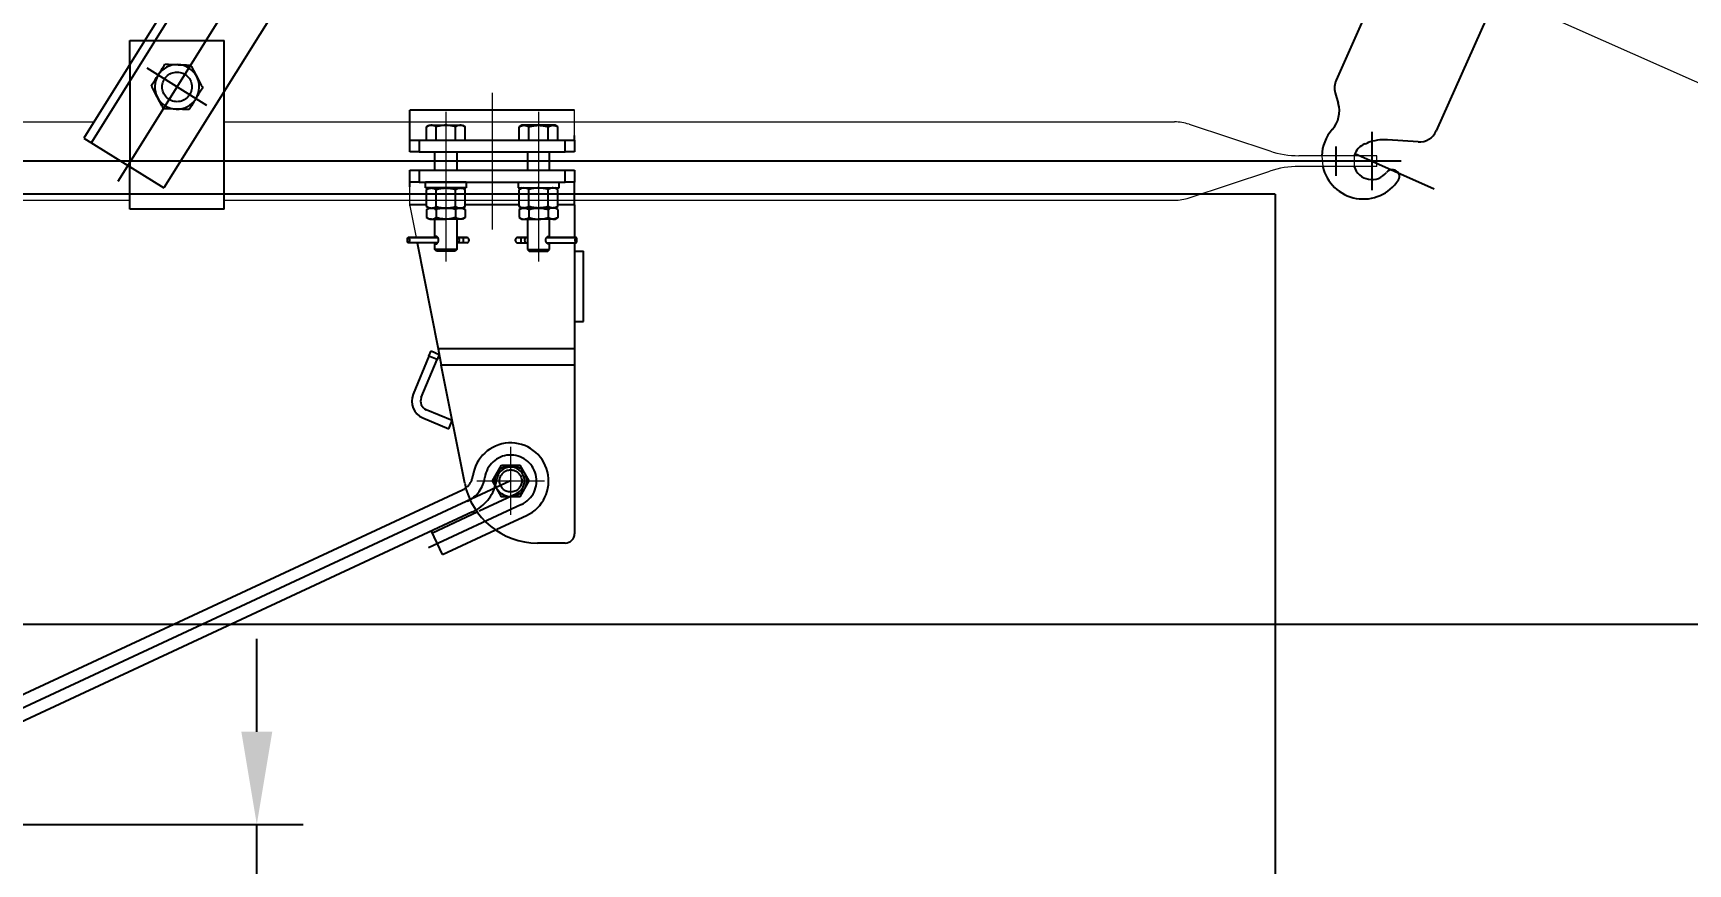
# Model space of a CAD drawing. Header units: millimetres. Extents: x -37020 to 35906, y -101 to 52234.
# Drawn here: x -148.939 to -148.047, y 226.311 to 226.76 of the extents above; entities that cross this region are included whole.
import ezdxf

# ---------------------------------------------------------------- set-up
doc = ezdxf.new("R2010")
doc.units = ezdxf.units.MM
doc.header["$PDMODE"] = 35
doc.header["$PDSIZE"] = 1
doc.linetypes.add('CENTER', pattern=[50.8, 31.75, -6.35, 6.35, -6.35])
doc.linetypes.add('HIDDEN', pattern=[9.525, 6.35, -3.175])
for name, color, linetype in [('Catenaria', 2, 'Continuous'), ('CI-Proyecciones', 1, 'HIDDEN'), ('galibo', 41, 'Continuous'), ('GE-Cotas', 1, 'Continuous'), ('Layer1', 1, 'Continuous')]:
    doc.layers.add(name, color=color, linetype=linetype)
doc.styles.add('Romans', font='romans.shx', dxfattribs={"width": 0.8})
doc.dimstyles.new('COTAS GENERAL', dxfattribs={"dimscale": 0.1, "dimtxt": 2.5, "dimasz": 2.5, "dimexe": 1, "dimexo": 1, "dimgap": 1.25, "dimtad": 1, "dimzin": 1, "dimdsep": 46, "dimtxsty": 'Romans', "dimcen": 1, "dimclrd": 2, "dimclre": 1, "dimclrt": 3, "dimaunit": 1, "dimadec": 3, "dimazin": 0, "dimtfac": 1, "dimtix": 1, "dimtmove": 0, "dimatfit": 0, "dimfxl": 1, "dimtolj": 1, "dimarcsym": 0})

# ---------------------------------------------------------------- blocks, each defined once
blk = doc.blocks.new('*D255')
at = {"layer": 'Defpoints', "color": 0, "transparency": 16777216}
for p in [(-146.38785, 228.7464), (-146.85486, 228.65787), (-148.91933, 220.97282)]:
    blk.add_point(p, dxfattribs=at)
at = {"layer": 'GE-Cotas', "color": 1, "lineweight": -2, "transparency": 16777216}
for p, q in [((-146.65486, 228.65787), (-146.58785, 228.7464)), ((-146.58785, 228.7464), (-145.85332, 228.7464)), ((-146.80486, 228.65787), (-146.65486, 228.65787))]:
    blk.add_line(p, q, dxfattribs=at)
at = {"layer": 'GE-Cotas', "color": 3, "linetype": 'Continuous', "transparency": 16777216, "insert": (-146.08934, 228.8714), "char_height": 0.125, "attachment_point": 5, "style": 'Romans'}
blk.add_mtext('\\A1;+7685', dxfattribs=at)
blk = doc.blocks.new('*D256')
at = {"layer": 'Defpoints', "color": 0, "transparency": 16777216}
for p in [(-146.32147, 228.98724), (-146.79541, 228.89344), (-148.91933, 220.97282)]:
    blk.add_point(p, dxfattribs=at)
at = {"layer": 'GE-Cotas', "color": 1, "lineweight": -2, "transparency": 16777216}
for p, q in [((-146.59541, 228.89344), (-146.52147, 228.98724)), ((-146.52147, 228.98724), (-145.81611, 228.98724)), ((-146.74541, 228.89344), (-146.59541, 228.89344))]:
    blk.add_line(p, q, dxfattribs=at)
at = {"layer": 'GE-Cotas', "color": 3, "linetype": 'Continuous', "transparency": 16777216, "insert": (-146.03754, 229.11224), "char_height": 0.125, "attachment_point": 5, "style": 'Romans'}
blk.add_mtext('\\A1;+7921', dxfattribs=at)
blk = doc.blocks.new('*D257')
at = {"layer": 'Defpoints', "color": 0, "transparency": 16777216}
for p in [(-146.36041, 227.26843), (-147.026, 227.2406), (-148.91933, 220.97282)]:
    blk.add_point(p, dxfattribs=at)
at = {"layer": 'GE-Cotas', "color": 1, "lineweight": -2, "transparency": 16777216}
for p, q in [((-146.76041, 227.2406), (-146.56041, 227.26843)), ((-146.56041, 227.26843), (-145.82589, 227.26843)), ((-146.976, 227.2406), (-146.76041, 227.2406))]:
    blk.add_line(p, q, dxfattribs=at)
at = {"layer": 'GE-Cotas', "color": 3, "linetype": 'Continuous', "transparency": 16777216, "insert": (-146.0619, 227.39343), "char_height": 0.125, "attachment_point": 5, "style": 'Romans'}
blk.add_mtext('\\A1;+6268', dxfattribs=at)
blk = doc.blocks.new('*D258')
at = {"layer": 'Defpoints', "color": 0, "transparency": 16777216}
for p in [(-147.02791, 226.45147), (-146.35098, 226.24662), (-149.47832, 220.97282)]:
    blk.add_point(p, dxfattribs=at)
at = {"layer": 'GE-Cotas', "color": 1, "lineweight": -2, "transparency": 16777216}
for p, q in [((-146.97791, 226.45147), (-146.75098, 226.45147)), ((-146.75098, 226.45147), (-146.55098, 226.24662)), ((-146.55098, 226.24662), (-145.82166, 226.24662))]:
    blk.add_line(p, q, dxfattribs=at)
at = {"layer": 'GE-Cotas', "color": 3, "linetype": 'Continuous', "transparency": 16777216, "insert": (-146.05507, 226.37162), "char_height": 0.125, "attachment_point": 5, "style": 'Romans'}
blk.add_mtext('\\A1;+5479', dxfattribs=at)
blk = doc.blocks.new('*D259')
at = {"layer": 'Defpoints', "color": 0, "transparency": 16777216}
for p in [(-146.10125, 229.75645), (-146.57177, 229.57645), (-148.91933, 220.97282)]:
    blk.add_point(p, dxfattribs=at)
at = {"layer": 'GE-Cotas', "color": 1, "lineweight": -2, "transparency": 16777216}
for p, q in [((-146.37177, 229.57645), (-146.30125, 229.75645)), ((-146.30125, 229.75645), (-145.56256, 229.75645)), ((-146.52177, 229.57645), (-146.37177, 229.57645))]:
    blk.add_line(p, q, dxfattribs=at)
at = {"layer": 'GE-Cotas', "color": 3, "linetype": 'Continuous', "transparency": 16777216, "insert": (-145.80066, 229.88145), "char_height": 0.125, "attachment_point": 5, "style": 'Romans'}
blk.add_mtext('\\A1;+8604', dxfattribs=at)
blk = doc.blocks.new('*D265')
at = {"layer": 'Defpoints', "color": 0, "transparency": 16777216}
for p in [(-149.06256, 226.33282), (-148.81834, 226.33282), (-149.278, 226.22282)]:
    blk.add_point(p, dxfattribs=at)
at = {"layer": 'GE-Cotas', "color": 2, "lineweight": -2, "transparency": 16777216}
for p, q in [((-148.81834, 226.38282), (-148.81834, 226.43282)), ((-148.81834, 226.22282), (-148.81834, 226.33282)), ((-148.81834, 226.22282), (-148.81834, 225.93852)), ((-148.81834, 226.17282), (-148.81834, 226.12282))]:
    blk.add_line(p, q, dxfattribs=at)
at = {"layer": 'GE-Cotas', "color": 1, "lineweight": -2, "transparency": 16777216}
for p, q in [((-149.03756, 226.33282), (-148.79334, 226.33282)), ((-149.253, 226.22282), (-148.79334, 226.22282))]:
    blk.add_line(p, q, dxfattribs=at)
at = {"layer": 'GE-Cotas', "color": 2, "transparency": 16777216}
for points in [[(-148.82667, 226.38282), (-148.81001, 226.38282), (-148.81834, 226.33282)], [(-148.81001, 226.17282), (-148.82667, 226.17282), (-148.81834, 226.22282)]]:
    blk.add_solid(points, dxfattribs=at)
at = {"layer": 'GE-Cotas', "color": 3, "linetype": 'Continuous', "transparency": 16777216, "insert": (-148.88084, 226.03067), "char_height": 0.0625, "attachment_point": 5, "rotation": 90, "style": 'Romans'}
blk.add_mtext('\\A1;110', dxfattribs=at)
blk = doc.blocks.new('galibo TA')
at = {"layer": 'galibo', "linetype": 'HIDDEN'}
for q in [(0, 5.7), (1.21, 4.1075)]:
    blk.add_line((1.21, 5.7), q, dxfattribs=at)
blk = doc.blocks.new('p in 2000')
at = {"layer": 'Layer1'}
for p, q in [((-149.593, 229.5413), (-150.01693, 228.86286)), ((-149.58897, 229.53879), (-150.01291, 228.86035)), ((-149.54992, 229.51438), (-149.97385, 228.83594)), ((-149.31568, 228.95244), (-149.3416, 228.89404)), ((-149.26038, 228.92789), (-149.28756, 228.86666)), ((-149.99209, 228.91543), (-149.98409, 228.91543)), ((-149.99209, 228.90262), (-149.99209, 228.91543)), ((-149.94129, 228.82442), (-149.94129, 228.88805)), ((-149.34207, 228.88722), (-149.34045, 228.88158)), ((-149.84119, 228.86426), (-149.84119, 228.87788)), ((-149.75229, 228.87788), (-149.84119, 228.87788)), ((-149.84119, 228.86178), (-149.84119, 228.86426)), ((-149.75229, 228.86178), (-149.75229, 228.86426)), ((-150.01693, 228.86286), (-149.97385, 228.83594)), ((-149.84119, 228.86178), (-149.83619, 228.86178)), ((-149.84119, 228.85543), (-149.84119, 228.86178)), ((-149.83619, 228.85543), (-149.84119, 228.85543)), ((-149.83619, 228.86178), (-149.75729, 228.86178)), ((-149.83619, 228.86178), (-149.83619, 228.85543)), ((-149.83619, 228.85543), (-149.75729, 228.85543)), ((-149.75729, 228.86178), (-149.75229, 228.86178)), ((-149.75729, 228.85543), (-149.75729, 228.86178)), ((-149.75229, 228.85543), (-149.75729, 228.85543)), ((-149.75229, 228.86178), (-149.75229, 228.85543)), ((-149.32591, 228.85976), (-149.32459, 228.86027)), ((-149.29739, 228.86074), (-149.31389, 228.86188)), ((-149.99209, 228.82442), (-149.99209, 228.84736)), ((-149.84119, 228.84543), (-149.83619, 228.84543)), ((-149.84119, 228.83908), (-149.84119, 228.84543)), ((-149.83619, 228.84543), (-149.75729, 228.84543)), ((-149.83619, 228.84543), (-149.83619, 228.83908)), ((-149.75729, 228.84543), (-149.75229, 228.84543)), ((-149.75729, 228.83908), (-149.75729, 228.84543)), ((-149.75229, 228.84543), (-149.75229, 228.83908)), ((-149.31069, 228.84562), (-149.31139, 228.84567)), ((-149.84119, 228.8366), (-149.84119, 228.83908)), ((-149.83619, 228.83908), (-149.84119, 228.83908)), ((-149.83619, 228.83908), (-149.75729, 228.83908)), ((-149.75229, 228.83908), (-149.75729, 228.83908)), ((-149.75229, 228.8366), (-149.75229, 228.83908)), ((-149.75229, 228.82682), (-149.75229, 228.8366)), ((-149.94129, 228.82442), (-149.99209, 228.82442)), ((-149.83213, 228.82682), (-149.84119, 228.82682)), ((-149.78213, 228.82682), (-149.81134, 228.82682)), ((-149.75229, 228.82682), (-149.76134, 228.82682)), ((-149.75229, 228.82682), (-149.75229, 228.8092)), ((-149.83723, 228.80636), (-149.82588, 228.74906)), ((-149.75229, 228.80636), (-149.75229, 228.74906)), ((-149.75229, 228.80182), (-149.74753, 228.80182)), ((-149.74753, 228.76382), (-149.74753, 228.80182)), ((-149.75229, 228.76382), (-149.74753, 228.76382)), ((-149.83085, 228.74521), (-149.8297, 228.74798)), ((-149.8297, 228.74798), (-149.82531, 228.74616)), ((-149.75229, 228.74906), (-149.82588, 228.74906)), ((-149.82588, 228.74906), (-149.82416, 228.7404)), ((-149.75229, 228.74906), (-149.75229, 228.7404)), ((-149.83085, 228.74521), (-149.83939, 228.72468)), ((-149.835, 228.72285), (-149.82646, 228.74339)), ((-149.82646, 228.74339), (-149.83085, 228.74521)), ((-149.82531, 228.74616), (-149.82646, 228.74339)), ((-149.75229, 228.7404), (-149.82416, 228.7404)), ((-149.81152, 228.67662), (-149.82416, 228.7404)), ((-149.75229, 228.7404), (-149.75229, 228.6494)), ((-149.83413, 228.71192), (-149.82006, 228.70607)), ((-149.81823, 228.71046), (-149.8323, 228.71632)), ((-149.82006, 228.70607), (-149.81823, 228.71046)), ((-149.81279, 228.67296), (-150.14706, 228.51727)), ((-149.80731, 228.66117), (-150.14157, 228.50549)), ((-149.82896, 228.64999), (-149.80488, 228.6612)), ((-149.82347, 228.6382), (-149.82938, 228.65089)), ((-149.82347, 228.6382), (-149.79499, 228.65147)), ((-149.75729, 228.6444), (-149.77229, 228.6444))]:
    blk.add_line(p, q, dxfattribs=at)
at = {"layer": 'Layer1', "linetype": 'CENTER'}
for p, q in [((-149.99842, 228.83966), (-149.56005, 229.54119)), ((-149.95064, 228.8804), (-149.98275, 228.90046)), ((-149.32231, 228.86614), (-149.32231, 228.83472)), ((-149.34168, 228.85825), (-149.34168, 228.84243)), ((-149.33148, 228.85443), (-149.28871, 228.83544)), ((-149.3066, 228.85043), (-150.3715, 228.85043)), ((-149.7868, 228.67789), (-150.16789, 228.5004)), ((-149.78089, 228.6652), (-149.83111, 228.64181)), ((-148.16789, 228.60043), (-150.16789, 228.60043))]:
    blk.add_line(p, q, dxfattribs=at)
at = {"layer": 'Layer1', "linetype": 'Continuous', "lineweight": 15}
for p, q in [((-149.09188, 228.86836), (-149.24642, 228.93696)), ((-149.75229, 228.86426), (-149.75229, 228.87788)), ((-150.20141, 228.87153), (-150.01152, 228.87153)), ((-149.94119, 228.87153), (-149.42877, 228.87153)), ((-149.42091, 228.87027), (-149.37737, 228.85586)), ((-149.31972, 228.85333), (-149.36167, 228.85333)), ((-149.31972, 228.84753), (-149.36167, 228.84753)), ((-149.34937, 228.85333), (-149.34884, 228.84753)), ((-149.33188, 228.85333), (-149.33188, 228.84753)), ((-149.31972, 228.84753), (-149.31972, 228.85333)), ((-149.84119, 228.82631), (-149.84119, 228.8366)), ((-149.42091, 228.83059), (-149.37737, 228.845)), ((-150.20141, 228.82932), (-149.99209, 228.82932)), ((-149.94129, 228.82932), (-149.42877, 228.82932)), ((-149.84119, 228.82631), (-149.8378, 228.8092))]:
    blk.add_line(p, q, dxfattribs=at)
at = {"layer": 'Layer1', "linetype": 'HIDDEN'}
for p, q in [((-149.98409, 228.91543), (-149.94129, 228.91543)), ((-149.94129, 228.88805), (-149.94129, 228.91543)), ((-149.99209, 228.90262), (-149.99209, 228.84736)), ((-149.80382, 228.6617), (-149.78363, 228.6711)), ((-149.79425, 228.65181), (-149.77814, 228.65931))]:
    blk.add_line(p, q, dxfattribs=at)
at = {"layer": 'Layer1', "lineweight": 15}
for p, q in [((-149.79674, 228.88726), (-149.79674, 228.8136)), ((-149.82174, 228.87704), (-149.82174, 228.81148)), ((-149.82174, 228.87704), (-149.82174, 228.79619)), ((-149.77174, 228.87704), (-149.77174, 228.79619)), ((-149.78679, 228.69621), (-149.78679, 228.65959)), ((-149.80509, 228.6779), (-149.76848, 228.6779))]:
    blk.add_line(p, q, dxfattribs=at)
at = {"layer": 'Layer1', "linetype": 'Continuous'}
for p, q in [((-149.83213, 228.86892), (-149.83074, 228.86973)), ((-149.83213, 228.86178), (-149.83213, 228.86892)), ((-149.83074, 228.86973), (-149.82953, 228.86973)), ((-149.82953, 228.86973), (-149.82174, 228.86973)), ((-149.82693, 228.86178), (-149.82693, 228.86892)), ((-149.82174, 228.86973), (-149.81394, 228.86973)), ((-149.81654, 228.86178), (-149.81654, 228.86892)), ((-149.81394, 228.86973), (-149.81274, 228.86973)), ((-149.81274, 228.86973), (-149.81134, 228.86892)), ((-149.81134, 228.86178), (-149.81134, 228.86892)), ((-149.78074, 228.86973), (-149.78213, 228.86892)), ((-149.78213, 228.86178), (-149.78213, 228.86892)), ((-149.77953, 228.86973), (-149.78074, 228.86973)), ((-149.77174, 228.86973), (-149.77953, 228.86973)), ((-149.77693, 228.86178), (-149.77693, 228.86892)), ((-149.76394, 228.86973), (-149.77174, 228.86973)), ((-149.76654, 228.86178), (-149.76654, 228.86892)), ((-149.76274, 228.86973), (-149.76394, 228.86973)), ((-149.76134, 228.86892), (-149.76274, 228.86973)), ((-149.76134, 228.86178), (-149.76134, 228.86892)), ((-149.82774, 228.84543), (-149.82774, 228.85543)), ((-149.81574, 228.85543), (-149.81574, 228.84543)), ((-149.77774, 228.85543), (-149.77774, 228.84543)), ((-149.76574, 228.84543), (-149.76574, 228.85543)), ((-149.8107, 228.83908), (-149.83277, 228.83908)), ((-149.83277, 228.8359), (-149.83277, 228.83908)), ((-149.8107, 228.83908), (-149.8107, 228.8359)), ((-149.78277, 228.83908), (-149.78277, 228.8359)), ((-149.78277, 228.83908), (-149.7607, 228.83908)), ((-149.7607, 228.8359), (-149.7607, 228.83908)), ((-149.8107, 228.8359), (-149.83277, 228.8359)), ((-149.83213, 228.8351), (-149.83074, 228.8359)), ((-149.83213, 228.82591), (-149.83213, 228.8351)), ((-149.82693, 228.82591), (-149.82693, 228.8351)), ((-149.81654, 228.82591), (-149.81654, 228.8351)), ((-149.81274, 228.8359), (-149.81134, 228.8351)), ((-149.81134, 228.82591), (-149.81134, 228.8351)), ((-149.78277, 228.8359), (-149.7607, 228.8359)), ((-149.78074, 228.8359), (-149.78213, 228.8351)), ((-149.78213, 228.82591), (-149.78213, 228.8351)), ((-149.77693, 228.82591), (-149.77693, 228.8351)), ((-149.76654, 228.82591), (-149.76654, 228.8351)), ((-149.76134, 228.8351), (-149.76274, 228.8359)), ((-149.76134, 228.82591), (-149.76134, 228.8351)), ((-149.83074, 228.8251), (-149.83213, 228.82591)), ((-149.83213, 228.8243), (-149.83074, 228.8251)), ((-149.83213, 228.8243), (-149.83213, 228.81991)), ((-149.83074, 228.8191), (-149.83213, 228.81991)), ((-149.83074, 228.8251), (-149.82953, 228.8251)), ((-149.82953, 228.8191), (-149.83074, 228.8191)), ((-149.82953, 228.8251), (-149.82174, 228.8251)), ((-149.82953, 228.8191), (-149.82174, 228.8191)), ((-149.82774, 228.80921), (-149.82774, 228.8191)), ((-149.82693, 228.8243), (-149.82693, 228.81991)), ((-149.82174, 228.8251), (-149.81394, 228.8251)), ((-149.81394, 228.8191), (-149.82174, 228.8191)), ((-149.81654, 228.8243), (-149.81654, 228.81991)), ((-149.81574, 228.8191), (-149.81574, 228.80274)), ((-149.81394, 228.8251), (-149.81274, 228.8251)), ((-149.81274, 228.8191), (-149.81394, 228.8191)), ((-149.81134, 228.82591), (-149.81274, 228.8251)), ((-149.81274, 228.8251), (-149.81134, 228.8243)), ((-149.81134, 228.81991), (-149.81274, 228.8191)), ((-149.81134, 228.8243), (-149.81134, 228.81991)), ((-149.78213, 228.82591), (-149.78074, 228.8251)), ((-149.78074, 228.8251), (-149.78213, 228.8243)), ((-149.78213, 228.8243), (-149.78213, 228.81991)), ((-149.78213, 228.81991), (-149.78074, 228.8191)), ((-149.77953, 228.8251), (-149.78074, 228.8251)), ((-149.78074, 228.8191), (-149.77953, 228.8191)), ((-149.77174, 228.8251), (-149.77953, 228.8251)), ((-149.77953, 228.8191), (-149.77174, 228.8191)), ((-149.77774, 228.8191), (-149.77774, 228.80274)), ((-149.77693, 228.8243), (-149.77693, 228.81991)), ((-149.76394, 228.8251), (-149.77174, 228.8251)), ((-149.76394, 228.8191), (-149.77174, 228.8191)), ((-149.76654, 228.8243), (-149.76654, 228.81991)), ((-149.76574, 228.80921), (-149.76574, 228.8191)), ((-149.76274, 228.8251), (-149.76394, 228.8251)), ((-149.76394, 228.8191), (-149.76274, 228.8191)), ((-149.76274, 228.8251), (-149.76134, 228.82591)), ((-149.76134, 228.8243), (-149.76274, 228.8251)), ((-149.76274, 228.8191), (-149.76134, 228.81991)), ((-149.76134, 228.8243), (-149.76134, 228.81991)), ((-149.84242, 228.80661), (-149.84242, 228.80894)), ((-149.82609, 228.8092), (-149.8421, 228.8092)), ((-149.82609, 228.80636), (-149.8421, 228.80636)), ((-149.84208, 228.80921), (-149.82609, 228.80921)), ((-149.82609, 228.80635), (-149.84208, 228.80635)), ((-149.82774, 228.80274), (-149.82774, 228.80635)), ((-149.81574, 228.80274), (-149.82774, 228.80274)), ((-149.82677, 228.80178), (-149.82774, 228.80274)), ((-149.8167, 228.80178), (-149.82677, 228.80178)), ((-149.81574, 228.80274), (-149.8167, 228.80178)), ((-149.81574, 228.80921), (-149.81502, 228.80921)), ((-149.815, 228.8092), (-149.81574, 228.8092)), ((-149.815, 228.80636), (-149.81574, 228.80636)), ((-149.81502, 228.80635), (-149.81574, 228.80635)), ((-149.815, 228.8092), (-149.81502, 228.80921)), ((-149.81502, 228.80921), (-149.81219, 228.80921)), ((-149.81502, 228.80635), (-149.815, 228.80636)), ((-149.81219, 228.80635), (-149.81502, 228.80635)), ((-149.81485, 228.80911), (-149.815, 228.8092)), ((-149.8122, 228.8092), (-149.815, 228.8092)), ((-149.815, 228.80636), (-149.81485, 228.80645)), ((-149.8122, 228.80636), (-149.815, 228.80636)), ((-149.81472, 228.80896), (-149.81485, 228.80911)), ((-149.81485, 228.80645), (-149.81472, 228.80659)), ((-149.8146, 228.80876), (-149.81472, 228.80896)), ((-149.81472, 228.80659), (-149.8146, 228.8068)), ((-149.81451, 228.80851), (-149.8146, 228.80876)), ((-149.8146, 228.8068), (-149.81451, 228.80704)), ((-149.81445, 228.80823), (-149.81451, 228.80851)), ((-149.81451, 228.80704), (-149.81445, 228.80732)), ((-149.81441, 228.80793), (-149.81445, 228.80823)), ((-149.81445, 228.80732), (-149.81441, 228.80762)), ((-149.81441, 228.80762), (-149.81441, 228.80793)), ((-149.8122, 228.8092), (-149.81219, 228.80921)), ((-149.8104, 228.8092), (-149.8122, 228.8092)), ((-149.81219, 228.80635), (-149.8122, 228.80636)), ((-149.8104, 228.80636), (-149.8122, 228.80636)), ((-149.81219, 228.80921), (-149.81044, 228.80921)), ((-149.81044, 228.80635), (-149.81219, 228.80635)), ((-149.78307, 228.8092), (-149.78128, 228.8092)), ((-149.78307, 228.80636), (-149.78128, 228.80636)), ((-149.78128, 228.80921), (-149.78303, 228.80921)), ((-149.78303, 228.80635), (-149.78128, 228.80635)), ((-149.77845, 228.80921), (-149.78128, 228.80921)), ((-149.78128, 228.8092), (-149.78128, 228.80921)), ((-149.78128, 228.8092), (-149.77848, 228.8092)), ((-149.78128, 228.80636), (-149.77848, 228.80636)), ((-149.78128, 228.80635), (-149.78128, 228.80636)), ((-149.78128, 228.80635), (-149.77845, 228.80635)), ((-149.77906, 228.80793), (-149.77903, 228.80823)), ((-149.77906, 228.80762), (-149.77906, 228.80793)), ((-149.77903, 228.80732), (-149.77906, 228.80762)), ((-149.77903, 228.80823), (-149.77896, 228.80851)), ((-149.77896, 228.80704), (-149.77903, 228.80732)), ((-149.77896, 228.80851), (-149.77887, 228.80876)), ((-149.77887, 228.8068), (-149.77896, 228.80704)), ((-149.77887, 228.80876), (-149.77876, 228.80896)), ((-149.77876, 228.80659), (-149.77887, 228.8068)), ((-149.77876, 228.80896), (-149.77862, 228.80911)), ((-149.77862, 228.80645), (-149.77876, 228.80659)), ((-149.77862, 228.80911), (-149.77848, 228.8092)), ((-149.77848, 228.80636), (-149.77862, 228.80645)), ((-149.77848, 228.8092), (-149.77845, 228.80921)), ((-149.77848, 228.8092), (-149.77774, 228.8092)), ((-149.77848, 228.80636), (-149.77774, 228.80636)), ((-149.77845, 228.80635), (-149.77848, 228.80636)), ((-149.77774, 228.80921), (-149.77845, 228.80921)), ((-149.77845, 228.80635), (-149.77774, 228.80635)), ((-149.77774, 228.80274), (-149.76574, 228.80274)), ((-149.77774, 228.80274), (-149.77677, 228.80178)), ((-149.77677, 228.80178), (-149.7667, 228.80178)), ((-149.75139, 228.80921), (-149.76738, 228.80921)), ((-149.76738, 228.8092), (-149.75137, 228.8092)), ((-149.76738, 228.80636), (-149.75137, 228.80636)), ((-149.76738, 228.80635), (-149.75139, 228.80635)), ((-149.7667, 228.80178), (-149.76574, 228.80274)), ((-149.76574, 228.80274), (-149.76574, 228.80635)), ((-149.75106, 228.80661), (-149.75106, 228.80894))]:
    blk.add_line(p, q, dxfattribs=at)
blk.add_lwpolyline([(-149.79169, 228.6864), (-149.78188, 228.6864), (-149.77697, 228.6779), (-149.78188, 228.6694), (-149.79169, 228.6694), (-149.7966, 228.6779)], close=True, dxfattribs=at)
at = {"layer": 'Layer1', "linetype": 'HIDDEN'}
for centre, radius in [((-149.96669, 228.89043), 0.008), ((-149.78679, 228.6779), 0.006)]:
    blk.add_circle(centre, radius, dxfattribs=at)
at = {"layer": 'Layer1', "linetype": 'Continuous'}
blk.add_circle((-149.78679, 228.6779), 0.0085, dxfattribs=at)
for centre, radius, start, end in [((-149.96669, 228.89043), 0.012, 88, 148), ((-149.96669, 228.89043), 0.012, 28, 88), ((-149.96669, 228.89043), 0.012, 148, 208), ((-149.96669, 228.89043), 0.012, 328, 28), ((-149.96669, 228.89043), 0.012, 208, 268), ((-149.96669, 228.89043), 0.012, 268, 328), ((-149.80738, 228.80778), 0.00502, 163.53574, 196.46426), ((-149.81044, 228.80898), 0.00023, 79.03765, 90), ((-149.81044, 228.80658), 0.00023, 270, 280.96235), ((-149.81068, 228.80778), 0.00145, 280.96235, 79.03765), ((-149.7828, 228.80778), 0.00145, 100.96235, 259.03765), ((-149.78303, 228.80898), 0.00023, 90, 100.96235), ((-149.78303, 228.80658), 0.00023, 259.03765, 270), ((-149.78609, 228.80778), 0.00502, 343.53574, 16.46426)]:
    blk.add_arc(centre, radius, start, end, dxfattribs=at)
at = {"layer": 'Layer1'}
for centre, radius, start, end in [((-149.33246, 228.88999), 0.01, 156.06505, 196.06505), ((-149.35486, 228.87743), 0.015, 318.25065, 16.06505), ((-149.32688, 228.85246), 0.0225, 138.25065, 177.77967), ((-149.2967, 228.87072), 0.01, 266.06505, 336.06505), ((-149.32231, 228.85043), 0.01, 111.06505, 163.14204), ((-149.31561, 228.83694), 0.025, 86.06505, 111.06505), ((-149.32688, 228.85246), 0.0225, 192.6529, 327.06947), ((-149.32231, 228.85043), 0.01, 196.85796, 322.31606), ((-149.31163, 228.84218), 0.0035, 86.06505, 142.31606), ((-149.31093, 228.84213), 0.0035, 327.06947, 86.06505), ((-149.83038, 228.72093), 0.00976, 157.41593, 247.41593), ((-149.83038, 228.72093), 0.005, 157.41593, 247.41593), ((-149.7868, 228.67789), 0.0075, 294.96966, 172.21904), ((-149.77229, 228.6844), 0.04, 191.21081, 270), ((-149.81702, 228.68202), 0.01, 294.97354, 307.45914), ((-149.81702, 228.68202), 0.023, 294.97354, 300.04086), ((-149.75729, 228.6494), 0.005, 270, 0)]:
    blk.add_arc(centre, radius, start, end, dxfattribs=at)
at = {"layer": 'Layer1', "linetype": 'Continuous', "lineweight": 15}
for centre, radius, start, end in [((-149.42877, 228.84653), 0.025, 71.69015, 90), ((-149.36167, 228.90333), 0.05, 251.69015, 270), ((-149.36167, 228.79753), 0.05, 90, 108.30985), ((-149.42877, 228.85432), 0.025, 270, 288.30985)]:
    blk.add_arc(centre, radius, start, end, dxfattribs=at)
at = {"layer": 'Layer1', "linetype": 'HIDDEN'}
for centre, radius, start, end in [((-149.7868, 228.67789), 0.0205, 294.96878, 172.22292), ((-149.81702, 228.68202), 0.01, 313.07036, 352.22292), ((-149.81702, 228.68202), 0.023, 302.25365, 352.22292)]:
    blk.add_arc(centre, radius, start, end, dxfattribs=at)
at = {"layer": 'Layer1', "linetype": 'CENTER'}
for centre, radius, start, end in [((-149.7868, 228.67789), 0.014, 294.96966, 172.21904), ((-149.81702, 228.68202), 0.0165, 294.97354, 352.22292)]:
    blk.add_arc(centre, radius, start, end, dxfattribs=at)
at = {"layer": 'Layer1', "linetype": 'Continuous', "extrusion": (0, 0, -1)}
for centre, major_axis, ratio, start_param, end_param in [((-149.84196, 228.80778), (0, 0.00145), 0.534873, -0.637368, -0.191329), ((-149.84414, 228.80778), (0.00289, 0), 0.501149, -0.933429, 0.933429), ((-149.84196, 228.80778), (0, 0.00145), 0.534873, 3.332922, 3.77896), ((-149.84208, 228.80898), (0, 0.00023), 0.534873, -0.191329, 0), ((-149.84208, 228.80658), (0, 0.00023), 0.534873, 3.141593, 3.332922)]:
    blk.add_ellipse(centre, major_axis=major_axis, ratio=ratio, start_param=start_param, end_param=end_param, dxfattribs=at)
at = {"layer": 'Layer1', "linetype": 'Continuous'}
for centre, major_axis, ratio, start_param, end_param in [((-149.74933, 228.80778), (-0.00289, 0), 0.501149, -0.933429, 0.933429), ((-149.75139, 228.80898), (0, 0.00023), 0.534873, -0.191329, 0), ((-149.75139, 228.80658), (0, 0.00023), 0.534873, 3.141593, 3.332922), ((-149.75152, 228.80778), (0, 0.00145), 0.534873, -0.637368, -0.191329), ((-149.75152, 228.80778), (0, 0.00145), 0.534873, 3.332922, 3.77896)]:
    blk.add_ellipse(centre, major_axis=major_axis, ratio=ratio, start_param=start_param, end_param=end_param, dxfattribs=at)
for points, knots in [([(-149.97687, 228.89679), (-149.97638, 228.89757), (-149.9754, 228.89913), (-149.97418, 228.90109), (-149.97345, 228.90226), (-149.9732, 228.90266)], [0, 0, 0, 0, 0.391369, 0.788634, 1, 1, 1, 1]), ([(-149.9732, 228.90266), (-149.97207, 228.90262), (-149.9698, 228.90254), (-149.96746, 228.90246), (-149.96627, 228.90242)], [0, 0, 0, 0, 0.495457, 1, 1, 1, 1]), ([(-149.96627, 228.90242), (-149.96611, 228.90242), (-149.96487, 228.90237), (-149.96252, 228.90229), (-149.96041, 228.90222), (-149.95935, 228.90218)], [0, 0, 0, 0, 0.070097, 0.530788, 1, 1, 1, 1]), ([(-149.95935, 228.90218), (-149.95882, 228.90119), (-149.95776, 228.89918), (-149.95665, 228.89711), (-149.9561, 228.89606)], [0, 0, 0, 0, 0.495459, 1, 1, 1, 1]), ([(-149.98054, 228.89091), (-149.97961, 228.8924), (-149.9784, 228.89434), (-149.97716, 228.89633), (-149.97687, 228.89679)], [0, 0, 0, 0, 0.767633, 1, 1, 1, 1]), ([(-149.97729, 228.88479), (-149.97737, 228.88494), (-149.97795, 228.88604), (-149.97905, 228.88811), (-149.98004, 228.88997), (-149.98054, 228.89091)], [0, 0, 0, 0, 0.070099, 0.530788, 1, 1, 1, 1]), ([(-149.95285, 228.88994), (-149.9531, 228.88954), (-149.95382, 228.88838), (-149.95504, 228.88643), (-149.95602, 228.88486), (-149.95652, 228.88407)], [0, 0, 0, 0, 0.211366, 0.603081, 1, 1, 1, 1]), ([(-149.9561, 228.89606), (-149.95602, 228.89592), (-149.95544, 228.89482), (-149.95434, 228.89275), (-149.95335, 228.89089), (-149.95285, 228.88994)], [0, 0, 0, 0, 0.0700988, 0.5307898, 1, 1, 1, 1]), ([(-149.97404, 228.87868), (-149.97456, 228.87967), (-149.97563, 228.88168), (-149.97673, 228.88375), (-149.97729, 228.88479)], [0, 0, 0, 0, 0.495457, 1, 1, 1, 1]), ([(-149.95652, 228.88407), (-149.95681, 228.88361), (-149.95805, 228.88162), (-149.95926, 228.87968), (-149.96019, 228.87819)], [0, 0, 0, 0, 0.232367, 1, 1, 1, 1]), ([(-149.96711, 228.87844), (-149.96728, 228.87844), (-149.96852, 228.87848), (-149.97086, 228.87857), (-149.97297, 228.87864), (-149.97404, 228.87868)], [0, 0, 0, 0, 0.070099, 0.53079, 1, 1, 1, 1]), ([(-149.96019, 228.87819), (-149.96131, 228.87823), (-149.96358, 228.87831), (-149.96593, 228.87839), (-149.96711, 228.87844)], [0, 0, 0, 0, 0.495457, 1, 1, 1, 1]), ([(-149.82953, 228.86973), (-149.82959, 228.86973), (-149.82986, 228.86972), (-149.83032, 228.86966), (-149.83093, 228.8695), (-149.83153, 228.86925), (-149.83193, 228.86903), (-149.83213, 228.86892)], [0, 0, 0, 0, 0.070056, 0.300425, 0.53083, 0.765392, 1, 1, 1, 1]), ([(-149.82693, 228.86892), (-149.82714, 228.86904), (-149.82756, 228.86927), (-149.82821, 228.86952), (-149.82886, 228.8697), (-149.82931, 228.86972), (-149.82953, 228.86973)], [0, 0, 0, 0, 0.2477112, 0.4953655, 0.7477053, 1, 1, 1, 1]), ([(-149.82174, 228.86973), (-149.82209, 228.86972), (-149.82279, 228.86971), (-149.82384, 228.8696), (-149.82489, 228.86943), (-149.82592, 228.8692), (-149.8266, 228.86902), (-149.82693, 228.86892)], [0, 0, 0, 0, 0.199457, 0.398929, 0.601454, 0.804007, 1, 1, 1, 1]), ([(-149.81654, 228.86892), (-149.8172, 228.8691), (-149.81819, 228.86937), (-149.81955, 228.86959), (-149.82062, 228.8697), (-149.82135, 228.86972), (-149.82174, 228.86973)], [0, 0, 0, 0, 0.387945, 0.583937, 0.779906, 1, 1, 1, 1]), ([(-149.81394, 228.86973), (-149.814, 228.86973), (-149.81427, 228.86972), (-149.81473, 228.86966), (-149.81534, 228.8695), (-149.81594, 228.86925), (-149.81634, 228.86903), (-149.81654, 228.86892)], [0, 0, 0, 0, 0.070056, 0.300425, 0.53083, 0.765392, 1, 1, 1, 1]), ([(-149.81134, 228.86892), (-149.81155, 228.86904), (-149.81197, 228.86927), (-149.81262, 228.86952), (-149.81328, 228.8697), (-149.81372, 228.86972), (-149.81394, 228.86973)], [0, 0, 0, 0, 0.247711, 0.495365, 0.747705, 1, 1, 1, 1]), ([(-149.78213, 228.86892), (-149.78192, 228.86904), (-149.7815, 228.86927), (-149.78085, 228.86952), (-149.7802, 228.8697), (-149.77975, 228.86972), (-149.77953, 228.86973)], [0, 0, 0, 0, 0.247711, 0.495365, 0.747705, 1, 1, 1, 1]), ([(-149.77953, 228.86973), (-149.77947, 228.86973), (-149.7792, 228.86972), (-149.77874, 228.86966), (-149.77813, 228.8695), (-149.77753, 228.86925), (-149.77713, 228.86903), (-149.77693, 228.86892)], [0, 0, 0, 0, 0.070056, 0.300425, 0.53083, 0.765392, 1, 1, 1, 1]), ([(-149.77693, 228.86892), (-149.77627, 228.8691), (-149.77528, 228.86937), (-149.77393, 228.86959), (-149.77286, 228.8697), (-149.77212, 228.86972), (-149.77174, 228.86973)], [0, 0, 0, 0, 0.387945, 0.583937, 0.779906, 1, 1, 1, 1]), ([(-149.77174, 228.86973), (-149.77139, 228.86972), (-149.77068, 228.86971), (-149.76963, 228.8696), (-149.76858, 228.86943), (-149.76755, 228.8692), (-149.76687, 228.86902), (-149.76654, 228.86892)], [0, 0, 0, 0, 0.199457, 0.398929, 0.601454, 0.804007, 1, 1, 1, 1]), ([(-149.76654, 228.86892), (-149.76633, 228.86904), (-149.76591, 228.86927), (-149.76526, 228.86952), (-149.76461, 228.8697), (-149.76416, 228.86972), (-149.76394, 228.86973)], [0, 0, 0, 0, 0.2477112, 0.4953655, 0.7477053, 1, 1, 1, 1]), ([(-149.76394, 228.86973), (-149.76388, 228.86973), (-149.76362, 228.86972), (-149.76315, 228.86966), (-149.76254, 228.8695), (-149.76194, 228.86925), (-149.76154, 228.86903), (-149.76134, 228.86892)], [0, 0, 0, 0, 0.070056, 0.300425, 0.53083, 0.765392, 1, 1, 1, 1]), ([(-149.83213, 228.8351), (-149.83192, 228.83521), (-149.8315, 228.83544), (-149.83085, 228.8357), (-149.8302, 228.83587), (-149.82975, 228.83589), (-149.82953, 228.8359)], [0, 0, 0, 0, 0.247269, 0.495363, 0.746874, 1, 1, 1, 1]), ([(-149.82953, 228.8359), (-149.82947, 228.8359), (-149.82914, 228.8359), (-149.82867, 228.83582), (-149.82814, 228.83567), (-149.8276, 228.83546), (-149.8272, 228.83525), (-149.82693, 228.8351)], [0, 0, 0, 0, 0.070059, 0.376588, 0.530821, 0.683101, 1, 1, 1, 1]), ([(-149.82693, 228.8351), (-149.82651, 228.83521), (-149.82567, 228.83544), (-149.82438, 228.8357), (-149.82307, 228.83587), (-149.82218, 228.83589), (-149.82174, 228.8359)], [0, 0, 0, 0, 0.247269, 0.495363, 0.746874, 1, 1, 1, 1]), ([(-149.82174, 228.8359), (-149.82161, 228.8359), (-149.82109, 228.8359), (-149.82015, 228.83584), (-149.81894, 228.83567), (-149.81773, 228.83543), (-149.81694, 228.83521), (-149.81654, 228.8351)], [0, 0, 0, 0, 0.070056, 0.299813, 0.530831, 0.765026, 1, 1, 1, 1]), ([(-149.81654, 228.8351), (-149.81632, 228.83522), (-149.81579, 228.83551), (-149.81509, 228.83576), (-149.81443, 228.83589), (-149.81411, 228.8359), (-149.81394, 228.8359)], [0, 0, 0, 0, 0.257198, 0.62627, 0.81314, 1, 1, 1, 1]), ([(-149.81394, 228.8359), (-149.81371, 228.83589), (-149.81315, 228.83586), (-149.81228, 228.8356), (-149.81166, 228.83527), (-149.81134, 228.8351)], [0, 0, 0, 0, 0.268407, 0.632373, 1, 1, 1, 1]), ([(-149.77953, 228.8359), (-149.77977, 228.83589), (-149.78032, 228.83586), (-149.78119, 228.8356), (-149.78182, 228.83527), (-149.78213, 228.8351)], [0, 0, 0, 0, 0.268407, 0.632373, 1, 1, 1, 1]), ([(-149.77693, 228.8351), (-149.77715, 228.83522), (-149.77768, 228.83551), (-149.77839, 228.83576), (-149.77904, 228.83589), (-149.77937, 228.8359), (-149.77953, 228.8359)], [0, 0, 0, 0, 0.257198, 0.62627, 0.81314, 1, 1, 1, 1]), ([(-149.77174, 228.8359), (-149.77186, 228.8359), (-149.77239, 228.8359), (-149.77332, 228.83584), (-149.77453, 228.83567), (-149.77574, 228.83543), (-149.77653, 228.83521), (-149.77693, 228.8351)], [0, 0, 0, 0, 0.070056, 0.299813, 0.530831, 0.765026, 1, 1, 1, 1]), ([(-149.76654, 228.8351), (-149.76696, 228.83521), (-149.7678, 228.83544), (-149.76909, 228.8357), (-149.7704, 228.83587), (-149.77129, 228.83589), (-149.77174, 228.8359)], [0, 0, 0, 0, 0.247269, 0.495363, 0.746874, 1, 1, 1, 1]), ([(-149.76394, 228.8359), (-149.764, 228.8359), (-149.76433, 228.8359), (-149.7648, 228.83582), (-149.76533, 228.83567), (-149.76587, 228.83546), (-149.76627, 228.83525), (-149.76654, 228.8351)], [0, 0, 0, 0, 0.070059, 0.376588, 0.530821, 0.683101, 1, 1, 1, 1]), ([(-149.76134, 228.8351), (-149.76155, 228.83521), (-149.76197, 228.83544), (-149.76262, 228.8357), (-149.76328, 228.83587), (-149.76372, 228.83589), (-149.76394, 228.8359)], [0, 0, 0, 0, 0.247269, 0.495363, 0.746874, 1, 1, 1, 1]), ([(-149.83213, 228.82591), (-149.83192, 228.82579), (-149.8315, 228.82556), (-149.83085, 228.82531), (-149.8302, 228.82514), (-149.82975, 228.82511), (-149.82953, 228.8251)], [0, 0, 0, 0, 0.247269, 0.495363, 0.746874, 1, 1, 1, 1]), ([(-149.83213, 228.8243), (-149.83191, 228.82442), (-149.83138, 228.82471), (-149.83067, 228.82496), (-149.83002, 228.82509), (-149.82969, 228.8251), (-149.82953, 228.8251)], [0, 0, 0, 0, 0.257198, 0.62627, 0.81314, 1, 1, 1, 1]), ([(-149.83213, 228.81991), (-149.83202, 228.81985), (-149.8318, 228.81972), (-149.83127, 228.81946), (-149.83067, 228.81925), (-149.83002, 228.81912), (-149.82969, 228.81911), (-149.82953, 228.8191)], [0, 0, 0, 0, 0.12856, 0.257217, 0.62628, 0.813145, 1, 1, 1, 1]), ([(-149.82953, 228.8251), (-149.82947, 228.8251), (-149.82921, 228.82511), (-149.82874, 228.82517), (-149.82813, 228.82534), (-149.82753, 228.82558), (-149.82713, 228.8258), (-149.82693, 228.82591)], [0, 0, 0, 0, 0.070056, 0.299813, 0.530831, 0.765026, 1, 1, 1, 1]), ([(-149.82953, 228.8251), (-149.82929, 228.82509), (-149.82874, 228.82506), (-149.82787, 228.8248), (-149.82724, 228.82447), (-149.82693, 228.8243)], [0, 0, 0, 0, 0.268407, 0.632373, 1, 1, 1, 1]), ([(-149.82953, 228.8191), (-149.82929, 228.81912), (-149.82874, 228.81915), (-149.82787, 228.81941), (-149.82724, 228.81974), (-149.82693, 228.81991)], [0, 0, 0, 0, 0.268407, 0.632373, 1, 1, 1, 1]), ([(-149.82693, 228.82591), (-149.82651, 228.82579), (-149.82567, 228.82556), (-149.82438, 228.82531), (-149.82307, 228.82514), (-149.82218, 228.82511), (-149.82174, 228.8251)], [0, 0, 0, 0, 0.247269, 0.495363, 0.746874, 1, 1, 1, 1]), ([(-149.82174, 228.8251), (-149.82186, 228.8251), (-149.82239, 228.8251), (-149.82332, 228.82504), (-149.82453, 228.82487), (-149.82574, 228.82463), (-149.82653, 228.82441), (-149.82693, 228.8243)], [0, 0, 0, 0, 0.0700556, 0.2998126, 0.5308313, 0.7650256, 1, 1, 1, 1]), ([(-149.82174, 228.8191), (-149.82186, 228.8191), (-149.82239, 228.81911), (-149.82332, 228.81917), (-149.82453, 228.81934), (-149.82574, 228.81958), (-149.82653, 228.8198), (-149.82693, 228.81991)], [0, 0, 0, 0, 0.0700556, 0.2998126, 0.5308313, 0.7650256, 1, 1, 1, 1]), ([(-149.82174, 228.8251), (-149.82161, 228.8251), (-149.82109, 228.82511), (-149.82015, 228.82517), (-149.81894, 228.82534), (-149.81773, 228.82558), (-149.81694, 228.8258), (-149.81654, 228.82591)], [0, 0, 0, 0, 0.070056, 0.299813, 0.530831, 0.765026, 1, 1, 1, 1]), ([(-149.81654, 228.8243), (-149.81696, 228.82441), (-149.8178, 228.82464), (-149.81909, 228.8249), (-149.82041, 228.82507), (-149.82129, 228.82509), (-149.82174, 228.8251)], [0, 0, 0, 0, 0.247711, 0.495365, 0.747705, 1, 1, 1, 1]), ([(-149.81654, 228.81991), (-149.81696, 228.81979), (-149.8178, 228.81956), (-149.81909, 228.81931), (-149.8204, 228.81914), (-149.82129, 228.81911), (-149.82174, 228.8191)], [0, 0, 0, 0, 0.247269, 0.495363, 0.746874, 1, 1, 1, 1]), ([(-149.81654, 228.82591), (-149.81632, 228.82579), (-149.81579, 228.8255), (-149.81509, 228.82525), (-149.81443, 228.82512), (-149.81411, 228.82511), (-149.81394, 228.8251)], [0, 0, 0, 0, 0.257198, 0.62627, 0.81314, 1, 1, 1, 1]), ([(-149.81394, 228.8251), (-149.814, 228.8251), (-149.81427, 228.8251), (-149.81473, 228.82504), (-149.81534, 228.82487), (-149.81594, 228.82463), (-149.81634, 228.82441), (-149.81654, 228.8243)], [0, 0, 0, 0, 0.070056, 0.300425, 0.53083, 0.765392, 1, 1, 1, 1]), ([(-149.81394, 228.8191), (-149.814, 228.8191), (-149.81427, 228.81911), (-149.81473, 228.81917), (-149.81534, 228.81934), (-149.81594, 228.81958), (-149.81634, 228.8198), (-149.81654, 228.81991)], [0, 0, 0, 0, 0.070056, 0.299813, 0.530831, 0.765026, 1, 1, 1, 1]), ([(-149.81394, 228.8251), (-149.81371, 228.82512), (-149.81315, 228.82515), (-149.81228, 228.82541), (-149.81166, 228.82574), (-149.81134, 228.82591)], [0, 0, 0, 0, 0.268407, 0.632373, 1, 1, 1, 1]), ([(-149.81134, 228.8243), (-149.81155, 228.82441), (-149.81197, 228.82464), (-149.81262, 228.8249), (-149.81328, 228.82507), (-149.81372, 228.82509), (-149.81394, 228.8251)], [0, 0, 0, 0, 0.247269, 0.495363, 0.746874, 1, 1, 1, 1]), ([(-149.81134, 228.81991), (-149.81155, 228.81979), (-149.81197, 228.81956), (-149.81262, 228.81931), (-149.81328, 228.81914), (-149.81372, 228.81911), (-149.81394, 228.8191)], [0, 0, 0, 0, 0.247269, 0.495363, 0.746874, 1, 1, 1, 1]), ([(-149.77953, 228.8251), (-149.77977, 228.82512), (-149.78032, 228.82515), (-149.78119, 228.82541), (-149.78182, 228.82574), (-149.78213, 228.82591)], [0, 0, 0, 0, 0.268407, 0.632373, 1, 1, 1, 1]), ([(-149.78213, 228.8243), (-149.78192, 228.82441), (-149.7815, 228.82464), (-149.78085, 228.8249), (-149.7802, 228.82507), (-149.77975, 228.82509), (-149.77953, 228.8251)], [0, 0, 0, 0, 0.247269, 0.495363, 0.746874, 1, 1, 1, 1]), ([(-149.78213, 228.81991), (-149.78192, 228.81979), (-149.7815, 228.81956), (-149.78085, 228.81931), (-149.7802, 228.81914), (-149.77975, 228.81911), (-149.77953, 228.8191)], [0, 0, 0, 0, 0.247269, 0.495363, 0.746874, 1, 1, 1, 1]), ([(-149.77693, 228.82591), (-149.77715, 228.82579), (-149.77768, 228.8255), (-149.77839, 228.82525), (-149.77904, 228.82512), (-149.77937, 228.82511), (-149.77953, 228.8251)], [0, 0, 0, 0, 0.257198, 0.62627, 0.81314, 1, 1, 1, 1]), ([(-149.77953, 228.8251), (-149.77947, 228.8251), (-149.7792, 228.8251), (-149.77874, 228.82504), (-149.77813, 228.82487), (-149.77753, 228.82463), (-149.77713, 228.82441), (-149.77693, 228.8243)], [0, 0, 0, 0, 0.070056, 0.300425, 0.53083, 0.765392, 1, 1, 1, 1]), ([(-149.77953, 228.8191), (-149.77947, 228.8191), (-149.77921, 228.81911), (-149.77874, 228.81917), (-149.77813, 228.81934), (-149.77753, 228.81958), (-149.77713, 228.8198), (-149.77693, 228.81991)], [0, 0, 0, 0, 0.070056, 0.299813, 0.530831, 0.765026, 1, 1, 1, 1]), ([(-149.77174, 228.8251), (-149.77186, 228.8251), (-149.77239, 228.82511), (-149.77332, 228.82517), (-149.77453, 228.82534), (-149.77574, 228.82558), (-149.77653, 228.8258), (-149.77693, 228.82591)], [0, 0, 0, 0, 0.070056, 0.299813, 0.530831, 0.765026, 1, 1, 1, 1]), ([(-149.77693, 228.8243), (-149.77651, 228.82441), (-149.77567, 228.82464), (-149.77438, 228.8249), (-149.77307, 228.82507), (-149.77218, 228.82509), (-149.77174, 228.8251)], [0, 0, 0, 0, 0.247711, 0.495365, 0.747705, 1, 1, 1, 1]), ([(-149.77693, 228.81991), (-149.77651, 228.81979), (-149.77567, 228.81956), (-149.77438, 228.81931), (-149.77307, 228.81914), (-149.77218, 228.81911), (-149.77174, 228.8191)], [0, 0, 0, 0, 0.247269, 0.495363, 0.746874, 1, 1, 1, 1]), ([(-149.76654, 228.82591), (-149.76696, 228.82579), (-149.7678, 228.82556), (-149.76909, 228.82531), (-149.7704, 228.82514), (-149.77129, 228.82511), (-149.77174, 228.8251)], [0, 0, 0, 0, 0.247269, 0.495363, 0.746874, 1, 1, 1, 1]), ([(-149.77174, 228.8251), (-149.77161, 228.8251), (-149.77109, 228.8251), (-149.77015, 228.82504), (-149.76894, 228.82487), (-149.76773, 228.82463), (-149.76694, 228.82441), (-149.76654, 228.8243)], [0, 0, 0, 0, 0.0700556, 0.2998126, 0.5308313, 0.7650256, 1, 1, 1, 1]), ([(-149.77174, 228.8191), (-149.77161, 228.8191), (-149.77109, 228.81911), (-149.77015, 228.81917), (-149.76894, 228.81934), (-149.76773, 228.81958), (-149.76694, 228.8198), (-149.76654, 228.81991)], [0, 0, 0, 0, 0.0700556, 0.2998126, 0.5308313, 0.7650256, 1, 1, 1, 1]), ([(-149.76394, 228.8251), (-149.764, 228.8251), (-149.76427, 228.82511), (-149.76473, 228.82517), (-149.76534, 228.82534), (-149.76594, 228.82558), (-149.76634, 228.8258), (-149.76654, 228.82591)], [0, 0, 0, 0, 0.070056, 0.299813, 0.530831, 0.765026, 1, 1, 1, 1]), ([(-149.76394, 228.8251), (-149.76418, 228.82509), (-149.76473, 228.82506), (-149.76561, 228.8248), (-149.76623, 228.82447), (-149.76654, 228.8243)], [0, 0, 0, 0, 0.268407, 0.632373, 1, 1, 1, 1]), ([(-149.76394, 228.8191), (-149.76418, 228.81912), (-149.76473, 228.81915), (-149.76561, 228.81941), (-149.76623, 228.81974), (-149.76654, 228.81991)], [0, 0, 0, 0, 0.268407, 0.632373, 1, 1, 1, 1]), ([(-149.76134, 228.82591), (-149.76155, 228.82579), (-149.76197, 228.82556), (-149.76262, 228.82531), (-149.76328, 228.82514), (-149.76372, 228.82511), (-149.76394, 228.8251)], [0, 0, 0, 0, 0.247269, 0.495363, 0.746874, 1, 1, 1, 1]), ([(-149.76134, 228.8243), (-149.76156, 228.82442), (-149.76209, 228.82471), (-149.7628, 228.82496), (-149.76345, 228.82509), (-149.76378, 228.8251), (-149.76394, 228.8251)], [0, 0, 0, 0, 0.257198, 0.62627, 0.81314, 1, 1, 1, 1]), ([(-149.76134, 228.81991), (-149.76145, 228.81985), (-149.76167, 228.81972), (-149.76221, 228.81946), (-149.7628, 228.81925), (-149.76345, 228.81912), (-149.76378, 228.81911), (-149.76394, 228.8191)], [0, 0, 0, 0, 0.12856, 0.257217, 0.62628, 0.813145, 1, 1, 1, 1]), ([(-149.82749, 228.80635), (-149.82749, 228.80634), (-149.82746, 228.80625), (-149.8274, 228.80611), (-149.82729, 228.80594), (-149.82716, 228.80583), (-149.82701, 228.80578), (-149.82685, 228.80578), (-149.82667, 228.80583), (-149.82649, 228.80594), (-149.82631, 228.80609), (-149.82613, 228.80629), (-149.82597, 228.80653), (-149.82582, 228.80681), (-149.82572, 228.80712), (-149.82565, 228.80745), (-149.82563, 228.80779), (-149.82565, 228.80812), (-149.82572, 228.80843), (-149.82581, 228.80872), (-149.82595, 228.809), (-149.82611, 228.80924), (-149.82629, 228.80945), (-149.82648, 228.80961), (-149.82667, 228.80973), (-149.82685, 228.80978), (-149.82702, 228.80978), (-149.82716, 228.80973), (-149.82729, 228.80962), (-149.82739, 228.80947), (-149.82746, 228.80933), (-149.82748, 228.80923), (-149.82749, 228.80921)], [0, 0, 0, 0, 0.003682, 0.039936, 0.076077, 0.113337, 0.148204, 0.184166, 0.217713, 0.25221, 0.286234, 0.321161, 0.356766, 0.393373, 0.429418, 0.466605, 0.501023, 0.536512, 0.56981, 0.604018, 0.638396, 0.673681, 0.709667, 0.746706, 0.782399, 0.81923, 0.85327, 0.888331, 0.92188, 0.956338, 0.991139, 1, 1, 1, 1]), ([(-149.76598, 228.80635), (-149.76599, 228.80634), (-149.76601, 228.80625), (-149.76607, 228.80611), (-149.76618, 228.80594), (-149.76631, 228.80583), (-149.76646, 228.80578), (-149.76663, 228.80578), (-149.7668, 228.80583), (-149.76698, 228.80594), (-149.76717, 228.80609), (-149.76734, 228.80629), (-149.76751, 228.80653), (-149.76765, 228.80681), (-149.76776, 228.80712), (-149.76782, 228.80745), (-149.76784, 228.80779), (-149.76782, 228.80812), (-149.76776, 228.80843), (-149.76766, 228.80872), (-149.76753, 228.809), (-149.76737, 228.80924), (-149.76719, 228.80945), (-149.76699, 228.80961), (-149.7668, 228.80973), (-149.76662, 228.80978), (-149.76645, 228.80978), (-149.76631, 228.80973), (-149.76618, 228.80962), (-149.76608, 228.80947), (-149.76602, 228.80933), (-149.76599, 228.80923), (-149.76599, 228.80921)], [0, 0, 0, 0, 0.003682, 0.039936, 0.076077, 0.113337, 0.148204, 0.184166, 0.217713, 0.25221, 0.286234, 0.321161, 0.356766, 0.393373, 0.429418, 0.466605, 0.501023, 0.536512, 0.56981, 0.604018, 0.638396, 0.673681, 0.709667, 0.746706, 0.782399, 0.81923, 0.85327, 0.888331, 0.92188, 0.956338, 0.991139, 1, 1, 1, 1])]:
    blk.add_open_spline(points, degree=3, knots=knots, dxfattribs=at)

msp = doc.modelspace()

# ---------------------------------------------------------------- block references
at = {"layer": 'Catenaria', "linetype": 'Continuous'}
msp.add_blockref('p in 2000', (1.10533, -2.15983), dxfattribs=at)
at = {"layer": 'CI-Proyecciones', "ltscale": 100}
msp.add_blockref('galibo TA', (-149.47914, 220.97282), dxfattribs=at)

# ---------------------------------------------------------------- dimensions: what is measured, and where the dimension line sits
at = {"layer": 'GE-Cotas'}
for feature_location, offset, origin, picture, middle in [((-146.57177, 229.57645), (0.47052, 0.18), (-148.91933, 220.97282), '*D259', (-145.80066, 229.88145)), ((-146.79541, 228.89344), (0.47394, 0.09379), (-148.91933, 220.97282), '*D256', (-146.03754, 229.11224)), ((-146.85486, 228.65787), (0.46701, 0.08853), (-148.91933, 220.97282), '*D255', (-146.08934, 228.8714)), ((-147.026, 227.2406), (0.66558, 0.02783), (-148.91933, 220.97282), '*D257', (-146.0619, 227.39343)), ((-147.02791, 226.45147), (0.67693, -0.20484), (-149.47832, 220.97282), '*D258', (-146.05507, 226.37162))]:
    dim = msp.add_ordinate_dim(feature_location=feature_location, offset=offset, dtype=0, origin=origin, text='+<>', dimstyle='COTAS GENERAL', override={"dimscale": 0.05, "dimasz": 2, "dimdec": 0, "dimlfac": 1000, "dimdsep": 44}, dxfattribs=at)
    dim.commit()
    dim.dimension.update_dxf_attribs({"geometry": picture, "text_midpoint": middle})
dim = msp.add_linear_dim(base=(-148.81834, 226.33282), p1=(-149.278, 226.22282, 11.48), p2=(-149.06256, 226.33282), angle=90, dimstyle='COTAS GENERAL', override={"dimscale": 0.025, "dimasz": 2, "dimdec": 0, "dimlfac": 1000, "dimdsep": 44}, dxfattribs=at)
dim.commit()
dim.dimension.update_dxf_attribs({"geometry": '*D265', "text_midpoint": (-148.81834, 226.03067), "dimtype": 160})

doc.saveas('drawing.dxf')
